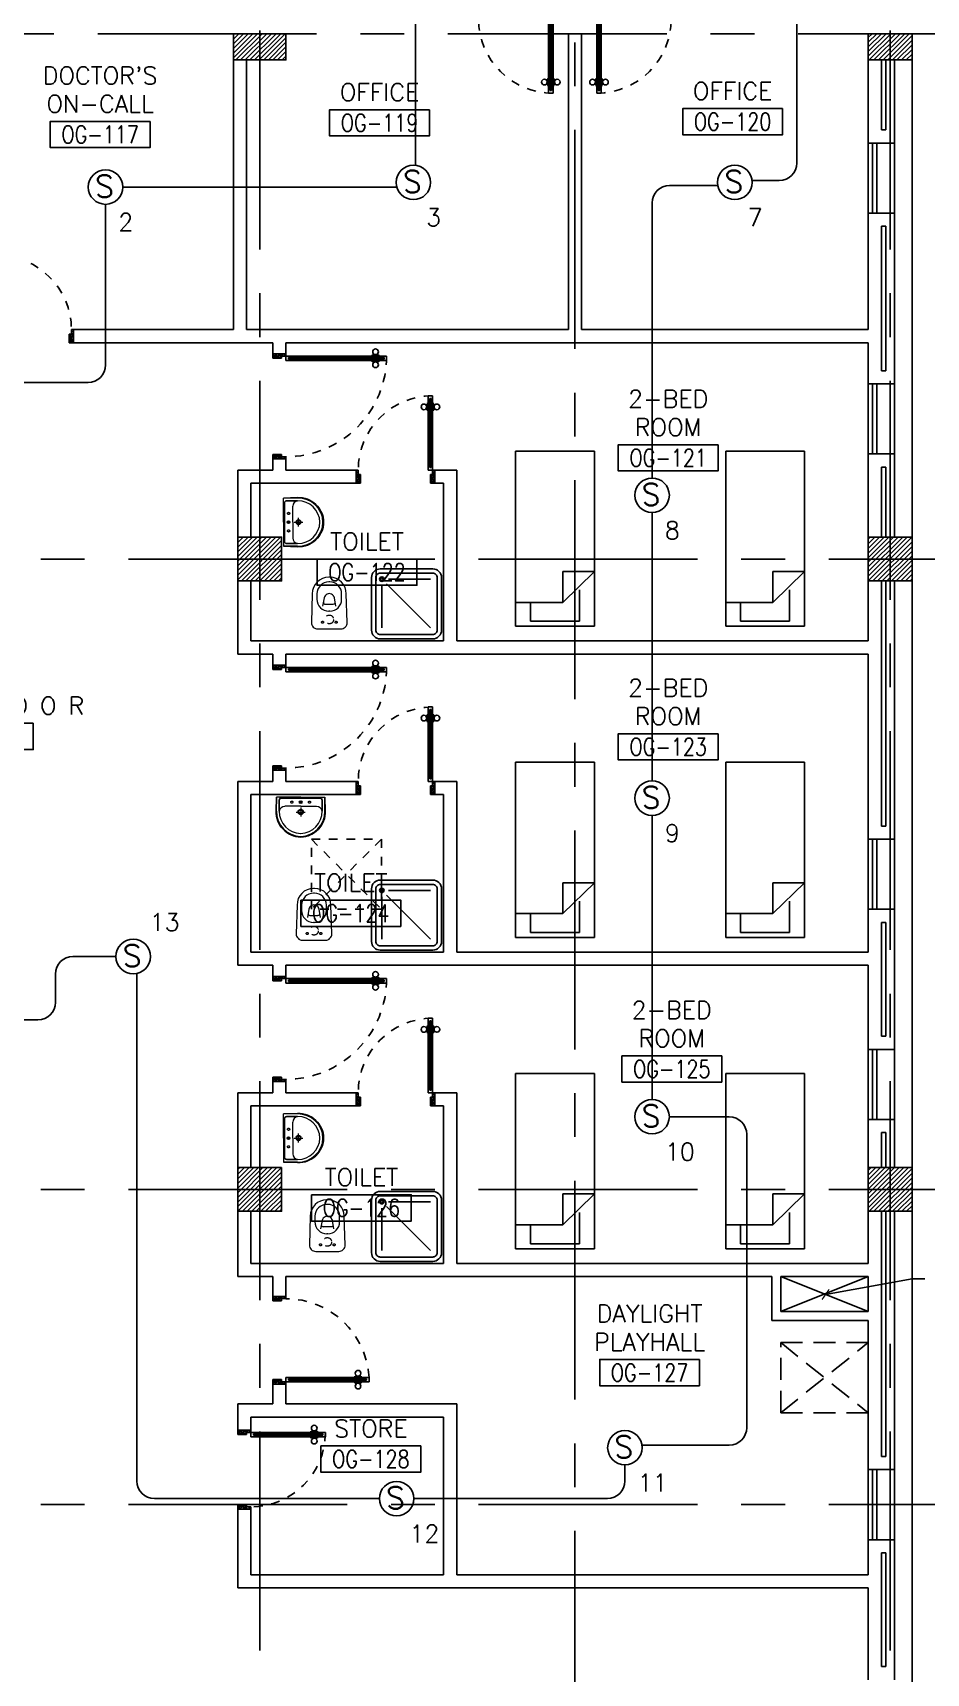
# Model space of a CAD drawing. Extents: x 0 to 93.9, y -1.5 to 78.
# Drawn here: x 73.59 to 83.79, y 14.28 to 33.01 of the extents above; entities that cross this region are included whole.
import ezdxf
from ezdxf.enums import TextEntityAlignment as Align

# ---------------------------------------------------------------- set-up
doc = ezdxf.new("R2010")
doc.units = 0
doc.header["$MEASUREMENT"] = 0
doc.header["$PDMODE"] = 34
for name, pattern in [('CENTERX2', [4, 2.5, -0.5, 0.5, -0.5]), ('DASHED', [0.75, 0.5, -0.25]), ('HIDDEN', [0.375, 0.25, -0.125]), ('HIDDEN2', [0.1875, 0.125, -0.0625])]:
    doc.linetypes.add(name, pattern=pattern)
doc.layers.get('0').update_dxf_attribs({"color": 11, "linetype": 'CONTINUOUS'})
doc.layers.get('DEFPOINTS').update_dxf_attribs({"color": 11, "linetype": 'CONTINUOUS'})
for name, color, linetype in [('AX-DIM', 11, 'CONTINUOUS'), ('AXES', 11, 'CENTERX2'), ('COL', 11, 'CONTINUOUS'), ('DOOR', 11, 'CONTINUOUS'), ('E-FIRE', 4, 'CONTINUOUS'), ('E-WIRE', 4, 'CONTINUOUS'), ('FIX', 11, 'CONTINUOUS'), ('FUR', 11, 'CONTINUOUS'), ('HAT', 11, 'CONTINUOUS'), ('INSUL', 11, 'CONTINUOUS'), ('PROJ-L', 11, 'CONTINUOUS'), ('RM-BOX', 11, 'CONTINUOUS'), ('RM-NAME', 11, 'CONTINUOUS'), ('RM-NO', 11, 'CONTINUOUS'), ('SHAFT', 11, 'CONTINUOUS'), ('TEXT', 11, 'CONTINUOUS'), ('WALL', 11, 'CONTINUOUS'), ('WIN', 11, 'CONTINUOUS')]:
    doc.layers.add(name, color=color, linetype=linetype)
doc.styles.add('ROMANS', font='ROMANS.shx', dxfattribs={"width": 0.6})
doc.dimstyles.new('STANDARD in', dxfattribs={"dimtxt": 0.24, "dimasz": 0.1, "dimexe": 0.07, "dimexo": 0.05, "dimgap": 0.05, "dimtad": 1, "dimdec": 0, "dimlfac": 1000, "dimzin": 0, "dimdsep": 46, "dimtxsty": 'ROMANS', "dimblk": 'ARCHTICK', "dimcen": 0.05, "dimdle": 0.05, "dimclrd": 7, "dimclre": 7, "dimclrt": 2, "dimadec": 0, "dimazin": 0, "dimtfac": 1, "dimtdec": 0, "dimtmove": 2, "dimatfit": 3, "dimldrblk": 'ARCHTICK', "dimfxl": 0, "dimtolj": 1, "dimtzin": 0, "dimarcsym": 0})

# ---------------------------------------------------------------- blocks, each defined once
blk = doc.blocks.new('RM1')
at = {"layer": 'RM-BOX'}
blk.add_lwpolyline([(570, -200), (-570, -200), (-570, -500), (570, -500)], close=True, dxfattribs=at)
at = {"layer": 'RM-NAME', "style": 'ROMANS'}
for tag, p in [('ROOMNAME1', (0, 324)), ('ROOMNAME2', (0, 0))]:
    blk.add_attdef(tag, text='', height=200, dxfattribs=at).set_placement(p, align=Align.MIDDLE)
at = {"layer": 'RM-NO', "style": 'ROMANS', "width": 0.8}
blk.add_attdef('ROOMNO', text='', height=200, dxfattribs=at).set_placement((0, -350), align=Align.MIDDLE)
blk = doc.blocks.new('_ARCHTICK')
at = {"color": 0, "linetype": 'ByBlock', "const_width": 0.15}
blk.add_lwpolyline([(-0.5, -0.5), (0.5, 0.5)], dxfattribs=at)
blk = doc.blocks.new('*D160')
at = {"layer": 'AX-DIM', "color": 7, "lineweight": -2, "ltscale": 0.3}
for p, q in [((83.682, 64.47), (92.552, 64.47)), ((92.482, 64.52), (92.482, 5.1)), ((83.682, 5.15), (92.552, 5.15))]:
    blk.add_line(p, q, dxfattribs=at)
at = {"layer": 'DEFPOINTS', "color": 0, "ltscale": 0.3}
for p in [(83.632, 64.47), (83.632, 5.15), (92.482, 5.15)]:
    blk.add_point(p, dxfattribs=at)
at = {"layer": 'AX-DIM', "color": 7, "lineweight": -2, "ltscale": 0.3, "xscale": 0.1, "yscale": 0.1, "zscale": 0.1}
for p, rotation in [((92.482, 64.47), 90), ((92.482, 5.15), 270)]:
    blk.add_blockref('_ARCHTICK', p, dxfattribs=dict(at, rotation=rotation))
at = {"layer": 'AX-DIM', "color": 2, "ltscale": 0.3, "insert": (92.312, 34.81), "char_height": 0.24, "attachment_point": 5, "rotation": 90, "style": 'ROMANS'}
blk.add_mtext('\\A1;59320', dxfattribs=at)
blk = doc.blocks.new('*X68')
at = {"color": 0}
for p, q in [((245928, 132650), (246428, 133150)), ((245929, 132703), (246375, 133150)), ((245929, 132756), (246322, 133150)), ((245929, 132809), (246269, 133150)), ((245929, 132862), (246216, 133150)), ((245929, 132915), (246163, 133150)), ((245929, 132968), (246110, 133150)), ((245929, 133021), (246057, 133150)), ((245929, 133074), (246004, 133150)), ((245929, 133127), (245951, 133150)), ((245981, 132650), (246429, 133097)), ((246034, 132650), (246429, 133044)), ((246087, 132650), (246429, 132991)), ((246140, 132650), (246429, 132938)), ((246193, 132650), (246429, 132885)), ((246246, 132650), (246429, 132832)), ((246299, 132650), (246429, 132779)), ((246353, 132650), (246429, 132726)), ((246406, 132650), (246429, 132673))]:
    blk.add_line(p, q, dxfattribs=at)
blk = doc.blocks.new('COL50')
at = {"layer": 'COL'}
blk.add_lwpolyline([(-250, 250), (-250, -250), (250, -250), (250, 250)], close=True, dxfattribs=at)
blk = doc.blocks.new('*X67')
at = {"color": 0}
for p, q in [((253129, 132691), (253588, 133150)), ((253129, 132744), (253535, 133150)), ((253129, 132797), (253482, 133150)), ((253129, 132850), (253429, 133150)), ((253129, 132903), (253376, 133150)), ((253129, 132956), (253323, 133150)), ((253129, 133009), (253269, 133150)), ((253129, 133062), (253216, 133150)), ((253129, 133115), (253163, 133150)), ((253141, 132650), (253629, 133138)), ((253194, 132650), (253629, 133085)), ((253247, 132650), (253629, 133031)), ((253300, 132650), (253629, 132978)), ((253353, 132650), (253629, 132925)), ((253406, 132650), (253629, 132872)), ((253459, 132650), (253629, 132819)), ((253512, 132650), (253629, 132766)), ((253565, 132650), (253629, 132713)), ((253618, 132650), (253629, 132660))]:
    blk.add_line(p, q, dxfattribs=at)
blk = doc.blocks.new('*X65')
at = {"color": 0}
for p, q in [((245929, 139863), (246416, 140350)), ((245929, 139916), (246363, 140350)), ((245929, 139969), (246310, 140350)), ((245929, 140022), (246257, 140350)), ((245929, 140075), (246204, 140350)), ((245929, 140128), (246151, 140350)), ((245929, 140181), (246098, 140350)), ((245929, 140234), (246045, 140350)), ((245929, 140287), (245991, 140350)), ((245929, 140340), (245938, 140350)), ((245969, 139850), (246429, 140310)), ((246022, 139850), (246429, 140256)), ((246075, 139850), (246429, 140203)), ((246128, 139850), (246429, 140150)), ((246181, 139850), (246429, 140097)), ((246234, 139850), (246429, 140044)), ((246287, 139850), (246429, 139991)), ((246340, 139850), (246429, 139938)), ((246393, 139850), (246429, 139885))]:
    blk.add_line(p, q, dxfattribs=at)
blk = doc.blocks.new('*X66')
at = {"color": 0}
for p, q in [((253128, 139850), (253628, 140350)), ((253129, 139903), (253575, 140350)), ((253129, 139956), (253522, 140350)), ((253129, 140009), (253469, 140350)), ((253129, 140062), (253416, 140350)), ((253129, 140115), (253363, 140350)), ((253129, 140168), (253310, 140350)), ((253129, 140221), (253257, 140350)), ((253129, 140274), (253204, 140350)), ((253129, 140327), (253151, 140350)), ((253181, 139850), (253629, 140297)), ((253234, 139850), (253629, 140244)), ((253287, 139850), (253629, 140191)), ((253340, 139850), (253629, 140138)), ((253393, 139850), (253629, 140085)), ((253446, 139850), (253629, 140032)), ((253499, 139850), (253629, 139979)), ((253553, 139850), (253629, 139926)), ((253606, 139850), (253629, 139873))]:
    blk.add_line(p, q, dxfattribs=at)
blk = doc.blocks.new('DOOR90')
at = {"layer": 'DOOR', "color": 0, "linetype": 'ByBlock'}
for p, q in [((-150, 0), (-150, -25)), ((-150, 0), (0, 0)), ((0, -50), (0, 0)), ((-1000, -25), (-1000, -75)), ((-1000, -75), (-1000, -25)), ((-950, -25), (-1000, -25)), ((-950, -75), (-1000, -75)), ((-970, -42), (-970, -58)), ((-950, -42), (-970, -42)), ((-950, -58), (-970, -58)), ((-950, -25), (-950, -42)), ((-950, -58), (-950, -75)), ((-918, -25), (-918, -18)), ((-828, -18), (-918, -18)), ((-918, -75), (-918, -82)), ((-828, -82), (-918, -82)), ((-905, -18), (-905, -9)), ((-905, -9), (-840, -9)), ((-905, -18), (-840, -18)), ((-905, -82), (-905, -91)), ((-905, -82), (-840, -82)), ((-905, -91), (-840, -91)), ((-840, -18), (-840, -9)), ((-840, -82), (-840, -91)), ((-828, -25), (-828, -18)), ((-828, -75), (-828, -82)), ((-200, -42), (-200, -25)), ((-200, -25), (-150, -25)), ((-180, -42), (-200, -42)), ((-200, -75), (-200, -58)), ((-200, -58), (-180, -58)), ((-150, -75), (-200, -75)), ((-180, -58), (-180, -42)), ((-150, -75), (-150, -25)), ((-150, -25), (-100, -25)), ((-100, -25), (-100, -50)), ((-100, -50), (0, -50)), ((-150, -900), (-150, -875)), ((-150, -875), (-100, -875)), ((0, -900), (-150, -900)), ((-150, -900), (0, -900)), ((-100, -850), (0, -850)), ((-100, -875), (-100, -850)), ((0, -850), (0, -900))]:
    blk.add_line(p, q, dxfattribs=at)
at = {"layer": 'DOOR', "color": 9, "linetype": 'ByBlock'}
for p, q in [((0, -50), (-114, 0)), ((0, -50), (-40, 0)), ((0, -50), (-100, -37)), ((0, -850), (-114, -900)), ((0, -850), (-100, -863)), ((0, -850), (-40, -900))]:
    blk.add_line(p, q, dxfattribs=at)
at = {"layer": 'DOOR', "linetype": 'ByBlock'}
for p, q in [((-200, -25), (-950, -25)), ((-200, -42), (-950, -42)), ((-200, -58), (-950, -58)), ((-950, -75), (-200, -75))]:
    blk.add_line(p, q, dxfattribs=at)
at = {"layer": 'DOOR', "color": 0, "linetype": 'ByBlock'}
for centre in [(-873, 24), (-873, -124)]:
    blk.add_circle(centre, 32.4, dxfattribs=at)
at = {"layer": 'DOOR', "color": 9, "linetype": 'ByBlock'}
for centre, radius, start, end in [((0, -50), 154, 161.1053, 166.2858), ((0, -50), 134, 158.1598, 169.28), ((0, -50), 94.4, 148.0182, 180), ((0, -50), 74.4, 137.7764, 180), ((0, -50), 114, 154.0838, 167.3774), ((0, -50), 54.4, 113.2074, 180), ((0, -50), 34.4, 90, 180), ((0, -50), 14.4, 90, 180), ((0, -850), 154, 193.7142, 198.8947), ((0, -850), 134, 190.72, 201.8402), ((0, -850), 94.4, 180, 211.9818), ((0, -850), 74.4, 180, 222.2236), ((0, -850), 54.4, 180, 246.7926), ((0, -850), 34.4, 180, 270), ((0, -850), 14.4, 180, 270)]:
    blk.add_arc(centre, radius, start, end, dxfattribs=at)
at = {"layer": 'DOOR', "linetype": 'HIDDEN', "ltscale": 0.5}
blk.add_arc((-150, -25), 850, 180, 270, dxfattribs=at)
blk = doc.blocks.new('DOOR100')
at = {"layer": 'DOOR', "color": 0, "linetype": 'ByBlock'}
for p, q in [((-82, 1205), (-91, 1205)), ((-91, 1205), (-91, 1140)), ((-82, 1140), (-91, 1140)), ((-75, 1218), (-82, 1218)), ((-82, 1128), (-82, 1218)), ((-82, 1205), (-82, 1140)), ((-75, 1128), (-82, 1128)), ((-25, 1300), (-75, 1300)), ((-75, 1300), (-25, 1300)), ((-75, 1250), (-75, 1300)), ((-58, 1250), (-75, 1250)), ((-42, 1270), (-58, 1270)), ((-58, 1250), (-58, 1270)), ((-42, 1250), (-42, 1270)), ((-25, 1250), (-42, 1250)), ((-25, 1250), (-25, 1300)), ((-25, 1218), (-18, 1218)), ((-25, 1128), (-18, 1128)), ((-18, 1128), (-18, 1218)), ((-18, 1205), (-9, 1205)), ((-18, 1205), (-18, 1140)), ((-18, 1140), (-9, 1140)), ((-9, 1205), (-9, 1140)), ((-75, 200), (-58, 200)), ((-75, 150), (-75, 200)), ((-58, 200), (-58, 180)), ((-42, 200), (-25, 200)), ((-42, 180), (-42, 200)), ((-25, 200), (-25, 150)), ((-1200, 0), (-1200, 150)), ((-1200, 150), (-1175, 150)), ((-1200, 150), (-1200, 0)), ((-1150, 0), (-1200, 0)), ((-1175, 150), (-1175, 100)), ((-1175, 100), (-1150, 100)), ((-1150, 100), (-1150, 0)), ((-75, 150), (-25, 150)), ((-58, 180), (-42, 180)), ((-50, 100), (-50, 0)), ((-25, 100), (-50, 100)), ((-50, 0), (0, 0)), ((0, 150), (-25, 150)), ((-25, 150), (-25, 100)), ((0, 150), (0, 0))]:
    blk.add_line(p, q, dxfattribs=at)
at = {"layer": 'DOOR', "linetype": 'ByBlock'}
for p, q in [((-75, 1250), (-75, 200)), ((-58, 200), (-58, 1250)), ((-42, 200), (-42, 1250)), ((-25, 200), (-25, 1250)), ((0, 0), (0, 150))]:
    blk.add_line(p, q, dxfattribs=at)
at = {"layer": 'DOOR', "color": 9, "linetype": 'ByBlock'}
for p, q in [((-1150, 0), (-1200, 114)), ((-1150, 0), (-1200, 40)), ((-1150, 0), (-1163, 100)), ((-50, 0), (0, 114)), ((-50, 0), (-37, 100)), ((-50, 0), (0, 40))]:
    blk.add_line(p, q, dxfattribs=at)
at = {"layer": 'DOOR', "color": 0, "linetype": 'ByBlock'}
for centre in [(-124, 1173), (24, 1173)]:
    blk.add_circle(centre, 32.4, dxfattribs=at)
at = {"layer": 'DOOR', "linetype": 'HIDDEN', "ltscale": 0.5}
blk.add_arc((-25, 150), 1150, 90, 180.0001, dxfattribs=at)
at = {"layer": 'DOOR', "color": 9, "linetype": 'ByBlock'}
for centre, radius, start, end in [((-1150, 0), 154, 103.7142, 108.8947), ((-1150, 0), 134, 100.72, 111.8402), ((-1150, 0), 94.4, 90, 121.9818), ((-1150, 0), 74.4, 90, 132.2236), ((-1150, 0), 54.4, 90, 156.7926), ((-1150, 0), 34.4, 90, 180), ((-1150, 0), 14.4, 90, 180), ((-50, 0), 94.4, 58.0182, 90), ((-50, 0), 74.4, 47.7764, 90), ((-50, 0), 54.4, 23.2074, 90), ((-50, 0), 34.4, 0, 90), ((-50, 0), 14.4, 0, 90), ((-50, 0), 134, 68.1598, 79.28), ((-50, 0), 114, 64.0838, 77.3774), ((-50, 0), 154, 71.1053, 76.2858)]:
    blk.add_arc(centre, radius, start, end, dxfattribs=at)
blk = doc.blocks.new('C5')
at = {"layer": 'HAT', "linetype": 'ByBlock'}
h = blk.add_hatch(dxfattribs=at)
h.set_pattern_fill('ANSI31', color=256, scale=300, style=0)
h.set_pattern_definition([(45, (-223356.182, -51411.005), (-26.516504, 26.516504), [])])
h.paths.add_polyline_path([(300, 300), (0, 300), (0, 0), (300, 0)])
h.paths.add_polyline_path([(600, 300), (300, 300), (300, 0), (600, 0)])
at = {"layer": 'COL'}
blk.add_lwpolyline([(600, 300), (0, 300), (0, 0), (600, 0)], close=True, dxfattribs=at)
blk = doc.blocks.new('EXH')
at = {"layer": 'SHAFT', "color": 211, "linetype": 'HIDDEN'}
for p, q in [((-400, 400), (400, -400)), ((400, 400), (-400, -400))]:
    blk.add_line(p, q, dxfattribs=at)
blk.add_lwpolyline([(-400, 400), (400, 400), (400, -400), (-400, -400)], close=True, dxfattribs=at)
blk = doc.blocks.new('DOOR-10')
at = {"layer": 'DOOR', "color": 0, "linetype": 'ByBlock'}
for p, q in [((-83, 1005), (-92, 1005)), ((-92, 1005), (-92, 940)), ((-83, 940), (-92, 940)), ((-76, 1018), (-83, 1018)), ((-83, 928), (-83, 1018)), ((-83, 1005), (-83, 940)), ((-26, 1100), (-76, 1100)), ((-76, 1100), (-26, 1100)), ((-76, 1050), (-76, 1100)), ((-59, 1050), (-76, 1050)), ((-43, 1070), (-59, 1070)), ((-59, 1050), (-59, 1070)), ((-43, 1050), (-43, 1070)), ((-26, 1050), (-43, 1050)), ((-26, 1050), (-26, 1100)), ((-26, 1018), (-18, 1018)), ((-18, 928), (-18, 1018)), ((-18, 1005), (-9, 1005)), ((-18, 1005), (-18, 940)), ((-18, 940), (-9, 940)), ((-9, 1005), (-9, 940)), ((-76, 928), (-83, 928)), ((-26, 928), (-18, 928)), ((-76, 200), (-59, 200)), ((-76, 150), (-76, 200)), ((-59, 200), (-59, 180)), ((-43, 200), (-26, 200)), ((-43, 180), (-43, 200)), ((-26, 200), (-26, 150)), ((-1001, 0), (-1001, 150)), ((-1001, 150), (-976, 150)), ((-1001, 150), (-1001, 0)), ((-951, 0), (-1001, 0)), ((-976, 150), (-976, 100)), ((-976, 100), (-951, 100)), ((-951, 100), (-951, 0)), ((-76, 150), (-26, 150)), ((-59, 180), (-43, 180)), ((-51, 100), (-51, 0)), ((-26, 100), (-51, 100)), ((-51, 0), (-1, 0)), ((-1, 150), (-26, 150)), ((-26, 150), (-26, 100))]:
    blk.add_line(p, q, dxfattribs=at)
at = {"layer": 'DOOR', "linetype": 'ByBlock'}
for p, q in [((-76, 1050), (-76, 200)), ((-59, 200), (-59, 1050)), ((-43, 200), (-43, 1050)), ((-26, 200), (-26, 1050))]:
    blk.add_line(p, q, dxfattribs=at)
at = {"layer": 'DOOR', "color": 9, "linetype": 'ByBlock'}
for p, q in [((-951, 0), (-1001, 114)), ((-951, 0), (-1001, 40)), ((-951, 0), (-964, 100)), ((-51, 0), (-1, 114)), ((-51, 0), (-37, 100)), ((-51, 0), (-1, 40)), ((-1, 0), (-1, 150))]:
    blk.add_line(p, q, dxfattribs=at)
at = {"layer": 'DOOR', "color": 0, "linetype": 'ByBlock'}
for centre in [(-124, 973), (23, 973)]:
    blk.add_circle(centre, 32.4, dxfattribs=at)
at = {"layer": 'DOOR', "linetype": 'HIDDEN', "ltscale": 0.5}
blk.add_arc((-23, 149), 952, 93.1482, 179.9482, dxfattribs=at)
at = {"layer": 'DOOR', "color": 9, "linetype": 'ByBlock'}
for centre, radius, start, end in [((-951, 0), 154, 103.7142, 108.8947), ((-951, 0), 134, 100.72, 111.8402), ((-951, 0), 94.4, 90, 121.9818), ((-951, 0), 74.4, 90, 132.2236), ((-951, 0), 54.4, 90, 156.7926), ((-951, 0), 34.4, 90, 180), ((-951, 0), 14.4, 90, 180), ((-51, 0), 94.4, 58.0182, 90), ((-51, 0), 74.4, 47.7764, 90), ((-51, 0), 54.4, 23.2074, 90), ((-51, 0), 34.4, 0, 90), ((-51, 0), 14.4, 0, 90), ((-51, 0), 134, 68.1598, 79.28), ((-51, 0), 114, 64.0838, 77.3774), ((-51, 0), 154, 71.1053, 76.2858)]:
    blk.add_arc(centre, radius, start, end, dxfattribs=at)
blk = doc.blocks.new('LAV1')
at = {"layer": 'FIX', "linetype": 'ByBlock', "ltscale": 0.3}
for p, q in [((-280, 210), (-275, 50)), ((-245, 210), (-245, 85)), ((245, 210), (245, 85)), ((280, 210), (275, 50)), ((0, 60), (-220, 60)), ((0, 60), (220, 60))]:
    blk.add_line(p, q, dxfattribs=at)
at = {"layer": 'FIX', "linetype": 'Continuous', "lineweight": 20}
for p, q in [((-275, 210), (-275, 50)), ((275, 210), (275, 50)), ((0, 50), (-275, 50)), ((0, 50), (-252, 50)), ((0, 155), (-181, 155)), ((0, 155), (181, 155)), ((0, 50), (252, 50)), ((0, 50), (275, 50))]:
    blk.add_line(p, q, dxfattribs=at)
at = {"layer": 'FIX', "linetype": 'DASHED', "lineweight": 20, "ltscale": 0.05}
for p, q in [((50, 220), (-50, 220)), ((0, 170), (0, 270)), ((0, 170), (0, 270))]:
    blk.add_line(p, q, dxfattribs=at)
at = {"layer": 'FIX', "lineweight": 20}
for p, q in [((16, 107), (-15, 107)), ((0, 92), (0, 123))]:
    blk.add_line(p, q, dxfattribs=at)
for centre, radius in [((0, 220), 29.5), ((0, 220), 22.5), ((0, 107), 15.5)]:
    blk.add_circle(centre, radius, dxfattribs=at)
at = {"layer": 'FIX', "linetype": 'HIDDEN', "lineweight": 20, "ltscale": 0.05}
for centre in [(-100, 107), (100, 107)]:
    blk.add_circle(centre, 12.4, dxfattribs=at)
at = {"layer": 'FIX', "linetype": 'ByBlock', "ltscale": 0.3}
for centre, radius, start, end in [((7, 220), 287, 91.3776, 182.0064), ((-7, 220), 287, 357.9936, 88.6224), ((-220, 85), 24.9, 179.7021, 269.9486), ((220, 85), 24.9, 270.0514, 0.2979)]:
    blk.add_arc(centre, radius, start, end, dxfattribs=at)
at = {"layer": 'FIX', "linetype": 'Continuous', "lineweight": 20}
for centre, radius, start, end in [((8, 217), 283, 91.6988, 181.351), ((8, 212), 253, 91.7328, 180.4884), ((-8, 217), 283, 358.649, 88.3012), ((-8, 212), 253, 359.5116, 88.2672), ((-179, 222), 66.9, 190.2006, 268.0786), ((179, 222), 66.9, 271.9214, 349.7994)]:
    blk.add_arc(centre, radius, start, end, dxfattribs=at)
blk = doc.blocks.new('WC1')
at = {"layer": 'FIX', "lineweight": 20}
for p, q in [((-210, 204), (-538, 194)), ((-727, 5), (-727, -5)), ((-674, 5), (-674, -5)), ((-534, 24), (-540, 0)), ((-540, 0), (-534, -24)), ((-475, 141), (-538, 141)), ((-395, 76), (-490, 60)), ((-339, 5), (-339, -5)), ((-538, -141), (-475, -141)), ((-490, -60), (-395, -76)), ((-538, -194), (-210, -204))]:
    blk.add_line(p, q, dxfattribs=at)
at = {"layer": 'FIX', "linetype": 'Continuous', "lineweight": 20}
blk.add_line((-420, -47), (-420, 45), dxfattribs=at)
at = {"layer": 'FIX', "lineweight": 20}
blk.add_lwpolyline([(-213, -204), (-210, -204, 0.414214), (-137, -131), (-137, 0), (-137, 131, 0.414214), (-210, 204)], format="xyb", dxfattribs=at)
at = {"layer": 'FIX', "linetype": 'HIDDEN2', "lineweight": 20, "ltscale": 0.3}
blk.add_circle((-245, 0), 49.8, dxfattribs=at)
at = {"layer": 'FIX', "linetype": 'HIDDEN', "lineweight": 20, "ltscale": 0.05}
for centre in [(-213, 78), (-213, -77)]:
    blk.add_circle(centre, 11.6, dxfattribs=at)
at = {"layer": 'FIX', "lineweight": 20}
for centre, radius, start, end in [((-538, 5), 189, 90, 180), ((-538, 5), 136, 90, 180), ((-473, -7), 68.2, 128.9242, 152.8468), ((-464, -18), 82, 108.496, 128.9242), ((-475, 5), 136, 360, 90), ((-538, -5), 189, 180, 270), ((-538, -5), 136, 180, 270), ((-473, 7), 68.2, 207.1532, 231.0758), ((-464, 18), 82, 231.0758, 251.504), ((-475, -5), 136, 270, 0)]:
    blk.add_arc(centre, radius, start, end, dxfattribs=at)
at = {"layer": 'FIX', "linetype": 'Continuous', "lineweight": 20}
for centre, start, end in [((-443, 46), 357.6662, 91.6121), ((-442, -46), 268.3879, 2.3338)]:
    blk.add_arc(centre, 22.3, start, end, dxfattribs=at)
blk = doc.blocks.new('SHR1')
at = {"layer": 'FIX'}
for p, q in [((-196, 196), (-700, 700)), ((-143, 218), (-143, 700)), ((-218, 143), (-700, 143))]:
    blk.add_line(p, q, dxfattribs=at)
for points in [[(-825, 125), (-825, 725, -0.414214), (-725, 825), (-125, 825, -0.414214), (-25, 725), (-25, 125, -0.414214), (-125, 25), (-725, 25, -0.414214)], [(-775, 125), (-775, 725, -0.414214), (-725, 775), (-125, 775, -0.414214), (-75, 725), (-75, 125, -0.414214), (-125, 75), (-725, 75, -0.414214)]]:
    blk.add_lwpolyline(points, format="xyb", close=True, dxfattribs=at)
for radius in [25, 15]:
    blk.add_circle((-143, 143), radius, dxfattribs=at)
blk = doc.blocks.new('S')
at = {"layer": 'E-FIRE'}
blk.add_circle((0, 0), 197, dxfattribs=at)
at = {"layer": 'E-FIRE', "color": 3, "style": 'ROMANS'}
blk.add_text('S', height=250, dxfattribs=at).set_placement((-119, -115))

msp = doc.modelspace()

# ---------------------------------------------------------------- hatches: boundary and pattern name
at = {"layer": 'HAT'}
h = msp.add_hatch(dxfattribs=at)
h.set_pattern_fill('ANSI31', color=256, scale=0.3, style=0)
h.set_pattern_definition([(45, (-249.55383, -18.391005), (-0.0265165043, 0.0265165043), [])])
h.paths.add_polyline_path([(83.3824, 33), (83.1324, 33), (83.1324, 32.7), (83.3824, 32.7)])
h.paths.add_polyline_path([(83.6324, 33), (83.3824, 33), (83.3824, 32.7), (83.6324, 32.7)])

# ---------------------------------------------------------------- linework, layer by layer
at = {"layer": 'AXES'}
for p, q in [((76.1824, -1.4643), (76.1824, 77.3484)), ((83.3824, -1.4643), (83.3824, 77.3484)), ((79.7824, 5.4), (79.7824, 64.17)), ((92.8324, 33), (30.5424, 33)), ((93.1824, 27), (41.0924, 27)), ((93.1824, 19.8), (41.0924, 19.8)), ((93.1824, 16.2), (41.0924, 16.2))]:
    msp.add_line(p, q, dxfattribs=at)
at = {"layer": 'COL'}
msp.add_lwpolyline([(83.1324, 33), (83.6324, 33), (83.6324, 32.7), (83.1324, 32.7)], close=True, dxfattribs=at)
at = {"layer": 'E-WIRE', "color": 4}
for p, q in [((77.9635, 31.4969), (77.9635, 33.6829)), ((82.316, 33.22), (82.316, 31.5222)), ((81.8049, 31.3222), (82.116, 31.3222)), ((77.7482, 31.2479), (74.6187, 31.2479)), ((81.415, 31.2664), (80.8638, 31.2664)), ((80.6638, 31.0664), (80.6638, 27.9252)), ((70.9306, 29.0165), (74.2216, 29.0165)), ((74.7797, 22.2676), (74.7797, 16.4686)), ((81.7443, 20.4302), (81.7443, 17.078)), ((80.5485, 16.878), (81.5443, 16.878))]:
    msp.add_line(p, q, dxfattribs=at)
at = {"layer": 'E-WIRE', "color": 4, "linetype": 'ByBlock'}
for p, q in [((74.4216, 31.0509), (74.4216, 29.2165)), ((80.6638, 27.5311), (80.6638, 24.4659)), ((80.6638, 24.0718), (80.6638, 20.8273)), ((71.3008, 21.7355), (73.6497, 21.7355)), ((80.8609, 20.6302), (81.5443, 20.6302)), ((80.3533, 16.6536), (80.3533, 16.4686)), ((77.5488, 16.2686), (74.9797, 16.2686)), ((77.943, 16.2686), (80.1533, 16.2686))]:
    msp.add_line(p, q, dxfattribs=at)
at = {"layer": 'E-WIRE', "linetype": 'ByBlock', "ltscale": 0.3}
for p, q in [((74.5407, 22.4601), (74.0497, 22.4601)), ((73.8497, 22.2601), (73.8497, 21.9355))]:
    msp.add_line(p, q, dxfattribs=at)
at = {"layer": 'E-WIRE', "color": 4}
for centre, start, end in [((82.116, 31.5222), 270, 0), ((80.8638, 31.0664), 90, 180), ((81.5443, 17.078), 270, 0)]:
    msp.add_arc(centre, 0.2, start, end, dxfattribs=at)
at = {"layer": 'E-WIRE', "color": 4, "linetype": 'ByBlock'}
for centre, start, end in [((74.2216, 29.2165), 270, 0), ((81.5443, 20.4302), 0, 90), ((74.9797, 16.4686), 180, 270), ((80.1533, 16.4686), 270, 0)]:
    msp.add_arc(centre, 0.2, start, end, dxfattribs=at)
at = {"layer": 'E-WIRE', "linetype": 'ByBlock', "ltscale": 0.3}
msp.add_arc((74.0497, 22.2601), 0.2, 90, 180, dxfattribs=at)
at = {"layer": 'E-WIRE', "linetype": 'ByBlock'}
msp.add_arc((73.6497, 21.9355), 0.2, 270, 0, dxfattribs=at)
at = {"layer": 'FUR'}
for p, q in [((80.0055, 28.2332), (79.1055, 28.2332)), ((79.1055, 28.2332), (79.1055, 26.2332)), ((80.0055, 26.2332), (80.0055, 28.2332)), ((82.4055, 28.2332), (81.5055, 28.2332)), ((81.5055, 28.2332), (81.5055, 26.2332)), ((82.4055, 26.2332), (82.4055, 28.2332)), ((79.6444, 26.5048), (79.6444, 26.8583)), ((80.0055, 26.8583), (79.6444, 26.8583)), ((79.6444, 26.5048), (80.0055, 26.8583)), ((82.0444, 26.5048), (82.0444, 26.8583)), ((82.4055, 26.8583), (82.0444, 26.8583)), ((82.0444, 26.5048), (82.4055, 26.8583)), ((79.8333, 26.2887), (79.8333, 26.6484)), ((82.2333, 26.2887), (82.2333, 26.6484)), ((79.1055, 26.5048), (79.6444, 26.5048)), ((79.2754, 26.5048), (79.2754, 26.2887)), ((81.5055, 26.5048), (82.0444, 26.5048)), ((81.6754, 26.5048), (81.6754, 26.2887)), ((79.1055, 26.2332), (80.0055, 26.2332)), ((79.2754, 26.2887), (79.8333, 26.2887)), ((81.5055, 26.2332), (82.4055, 26.2332)), ((81.6754, 26.2887), (82.2333, 26.2887)), ((80.0055, 24.6782), (79.1055, 24.6782)), ((79.1055, 24.6782), (79.1055, 22.6782)), ((80.0055, 22.6782), (80.0055, 24.6782)), ((82.4055, 24.6782), (81.5055, 24.6782)), ((81.5055, 24.6782), (81.5055, 22.6782)), ((82.4055, 22.6782), (82.4055, 24.6782)), ((79.6444, 22.9498), (79.6444, 23.3033)), ((80.0055, 23.3033), (79.6444, 23.3033)), ((79.6444, 22.9498), (80.0055, 23.3033)), ((82.0444, 22.9498), (82.0444, 23.3033)), ((82.4055, 23.3033), (82.0444, 23.3033)), ((82.0444, 22.9498), (82.4055, 23.3033)), ((79.8333, 22.7337), (79.8333, 23.0934)), ((82.2333, 22.7337), (82.2333, 23.0934)), ((79.1055, 22.9498), (79.6444, 22.9498)), ((79.2754, 22.9498), (79.2754, 22.7337)), ((81.5055, 22.9498), (82.0444, 22.9498)), ((81.6754, 22.9498), (81.6754, 22.7337)), ((79.1055, 22.6782), (80.0055, 22.6782)), ((79.2754, 22.7337), (79.8333, 22.7337)), ((81.5055, 22.6782), (82.4055, 22.6782)), ((81.6754, 22.7337), (82.2333, 22.7337)), ((80.0055, 21.1232), (79.1055, 21.1232)), ((79.1055, 21.1232), (79.1055, 19.1232)), ((80.0055, 19.1232), (80.0055, 21.1232)), ((82.4055, 21.1232), (81.5055, 21.1232)), ((81.5055, 21.1232), (81.5055, 19.1232)), ((82.4055, 19.1232), (82.4055, 21.1232)), ((79.6444, 19.3948), (79.6444, 19.7483)), ((80.0055, 19.7483), (79.6444, 19.7483)), ((79.6444, 19.3948), (80.0055, 19.7483)), ((82.0444, 19.3948), (82.0444, 19.7483)), ((82.4055, 19.7483), (82.0444, 19.7483)), ((82.0444, 19.3948), (82.4055, 19.7483)), ((79.8333, 19.1787), (79.8333, 19.5384)), ((82.2333, 19.1787), (82.2333, 19.5384)), ((79.1055, 19.3948), (79.6444, 19.3948)), ((79.2754, 19.3948), (79.2754, 19.1787)), ((81.5055, 19.3948), (82.0444, 19.3948)), ((81.6754, 19.3948), (81.6754, 19.1787)), ((79.1055, 19.1232), (80.0055, 19.1232)), ((79.2754, 19.1787), (79.8333, 19.1787)), ((81.5055, 19.1232), (82.4055, 19.1232)), ((81.6754, 19.1787), (82.2333, 19.1787))]:
    msp.add_line(p, q, dxfattribs=at)
at = {"layer": 'INSUL'}
for p, q in [((83.2824, 32.7), (83.2824, 31.9)), ((83.3324, 32.7), (83.3324, 31.9)), ((83.3324, 31.9), (83.2824, 31.9)), ((83.3324, 30.8), (83.2824, 30.8)), ((83.2824, 30.8), (83.2824, 29.15)), ((83.3324, 30.8), (83.3324, 29.15)), ((83.3324, 29.15), (83.2824, 29.15)), ((83.3324, 28.05), (83.2824, 28.05)), ((83.2824, 27.25), (83.2824, 28.05)), ((83.3324, 27.25), (83.3324, 28.05)), ((83.2824, 26.75), (83.2824, 23.95)), ((83.3324, 26.75), (83.3324, 23.95)), ((83.3324, 23.95), (83.2824, 23.95)), ((83.2824, 21.55), (83.2824, 22.85)), ((83.3324, 22.85), (83.2824, 22.85)), ((83.3324, 21.55), (83.3324, 22.85)), ((83.3324, 21.55), (83.2824, 21.55)), ((83.2824, 20.45), (83.2824, 20.05)), ((83.3324, 20.45), (83.2824, 20.45)), ((83.3324, 20.45), (83.3324, 20.05)), ((83.2824, 19.55), (83.2824, 16.75)), ((83.3324, 19.55), (83.3324, 16.75)), ((83.3324, 16.75), (83.2824, 16.75)), ((83.2824, 14.35), (83.2824, 15.65)), ((83.3324, 15.65), (83.2824, 15.65)), ((83.3324, 14.35), (83.3324, 15.65)), ((83.3324, 14.35), (83.2824, 14.35))]:
    msp.add_line(p, q, dxfattribs=at)
at = {"layer": 'PROJ-L'}
for p, q in [((83.6324, 32.8), (83.6324, 27.25)), ((83.6324, 26.75), (83.6324, 20.05)), ((83.6324, 19.55), (83.6324, 12.85))]:
    msp.add_line(p, q, dxfattribs=at)
at = {"layer": 'SHAFT', "color": 251, "linetype": 'HIDDEN'}
for p, q in [((82.1324, 18.05), (83.1324, 17.25)), ((82.1324, 17.25), (83.1324, 18.05))]:
    msp.add_line(p, q, dxfattribs=at)
msp.add_lwpolyline([(82.1324, 18.05), (83.1324, 18.05), (83.1324, 17.25), (82.1324, 17.25)], close=True, dxfattribs=at)
at = {"layer": 'TEXT', "color": 251, "linetype": 'ByBlock'}
for p, q in [((82.1324, 18.805), (83.1324, 18.405)), ((82.1324, 18.405), (83.1324, 18.805))]:
    msp.add_line(p, q, dxfattribs=at)
at = {"layer": 'WALL'}
for p, q in [((79.7074, 33), (79.8574, 33)), ((79.7074, 29.62), (79.7074, 33)), ((79.8574, 29.62), (79.8574, 33)), ((83.1324, 32.8), (83.1324, 31.75)), ((75.8824, 32.7), (75.8824, 29.62)), ((76.0324, 32.7), (76.0324, 29.62)), ((83.4324, 32.7), (83.4324, 31.75)), ((83.4324, 31.75), (83.1324, 31.75)), ((83.4324, 30.95), (83.1324, 30.95)), ((83.1324, 30.95), (83.1324, 29.62)), ((83.4324, 30.95), (83.4324, 29)), ((74.0574, 29.62), (74.0574, 29.47)), ((74.0574, 29.62), (75.8824, 29.62)), ((76.0324, 29.62), (79.7074, 29.62)), ((79.8574, 29.62), (83.1324, 29.62)), ((74.0574, 29.47), (76.3324, 29.47)), ((76.4824, 29.47), (83.1324, 29.47)), ((83.1324, 29.47), (83.1324, 29)), ((83.4324, 29), (83.1324, 29)), ((83.4324, 28.2), (83.1324, 28.2)), ((83.1324, 27.25), (83.1324, 28.2)), ((83.4324, 27.25), (83.4324, 28.2)), ((75.9324, 28.015), (75.9324, 27.25)), ((76.3324, 28.015), (75.9324, 28.015)), ((77.2824, 28.015), (76.4824, 28.015)), ((78.4324, 28.015), (78.1824, 28.015)), ((76.0824, 27.865), (76.0824, 27.25)), ((77.2824, 27.865), (76.0824, 27.865)), ((78.2824, 27.865), (78.1824, 27.865)), ((75.9324, 26.75), (75.9324, 25.915)), ((76.0824, 26.75), (76.0824, 26.065)), ((83.1324, 26.75), (83.1324, 26.065)), ((83.4324, 26.75), (83.4324, 23.8)), ((78.2824, 26.065), (76.0824, 26.065)), ((83.1324, 26.065), (78.4324, 26.065)), ((76.3324, 25.915), (75.9324, 25.915)), ((83.1324, 25.915), (76.4824, 25.915)), ((83.1324, 25.915), (83.1324, 23.8)), ((76.3324, 24.46), (75.9324, 24.46)), ((75.9324, 24.46), (75.9324, 22.36)), ((77.2824, 24.46), (76.4824, 24.46)), ((78.4324, 24.46), (78.1824, 24.46)), ((76.0824, 24.31), (76.0824, 22.51)), ((77.2824, 24.31), (76.0824, 24.31)), ((78.2824, 24.31), (78.1824, 24.31)), ((83.4324, 23.8), (83.1324, 23.8)), ((83.4324, 23), (83.1324, 23)), ((83.1324, 22.51), (83.1324, 23)), ((83.4324, 21.4), (83.4324, 23)), ((78.2824, 22.51), (76.0824, 22.51)), ((83.1324, 22.51), (78.4324, 22.51)), ((76.3324, 22.36), (75.9324, 22.36)), ((83.1324, 22.36), (76.4824, 22.36)), ((83.1324, 21.4), (83.1324, 22.36)), ((83.4324, 21.4), (83.1324, 21.4)), ((76.3324, 20.905), (75.9324, 20.905)), ((75.9324, 20.905), (75.9324, 18.805)), ((77.2824, 20.905), (76.4824, 20.905)), ((78.4324, 20.905), (78.1824, 20.905)), ((76.0824, 20.755), (76.0824, 20.05)), ((77.2824, 20.755), (76.0824, 20.755)), ((78.2824, 20.755), (78.1824, 20.755)), ((83.4324, 20.6), (83.1324, 20.6)), ((83.1324, 20.05), (83.1324, 20.6)), ((83.4324, 20.05), (83.4324, 20.6)), ((76.0824, 19.55), (76.0824, 18.955)), ((83.1324, 19.55), (83.1324, 18.955)), ((83.4324, 19.55), (83.4324, 16.6)), ((78.2824, 18.955), (76.0824, 18.955)), ((83.1324, 18.955), (78.4324, 18.955)), ((76.3324, 18.805), (75.9324, 18.805)), ((82.0324, 18.805), (76.4824, 18.805)), ((82.0324, 18.805), (82.0324, 18.305)), ((83.1324, 18.805), (82.1324, 18.805)), ((82.1324, 18.805), (82.1324, 18.405)), ((83.1324, 18.805), (82.1324, 18.805)), ((83.1324, 18.805), (83.1324, 18.405)), ((83.1324, 18.405), (82.1324, 18.405)), ((83.1324, 18.305), (82.0324, 18.305)), ((83.1324, 18.305), (83.1324, 16.6)), ((75.9324, 17.35), (75.9324, 17.05)), ((76.3324, 17.35), (75.9324, 17.35)), ((78.4324, 17.35), (76.4824, 17.35)), ((76.0824, 17.05), (75.9324, 17.05)), ((78.2824, 17.2), (76.0824, 17.2)), ((76.0824, 17.2), (76.0824, 17.05)), ((83.4324, 16.6), (83.1324, 16.6)), ((76.0824, 16.15), (75.9324, 16.15)), ((75.9324, 16.15), (75.9324, 15.25)), ((76.0824, 16.15), (76.0824, 15.4)), ((83.4324, 15.8), (83.1324, 15.8)), ((83.1324, 15.4), (83.1324, 15.8)), ((83.4324, 14.2), (83.4324, 15.8)), ((78.2824, 15.4), (76.0824, 15.4)), ((83.1324, 15.4), (78.4324, 15.4)), ((83.1324, 15.25), (75.9324, 15.25)), ((83.1324, 14.2), (83.1324, 15.25))]:
    msp.add_line(p, q, dxfattribs=at)
at = {"layer": 'WALL', "linetype": 'ByBlock'}
for p, q in [((76.3324, 29.3425), (76.3324, 29.47)), ((76.4824, 29.3425), (76.4824, 29.47)), ((76.4824, 29.3425), (76.3324, 29.3425)), ((76.3324, 28.015), (76.3324, 28.1425)), ((76.4824, 28.1425), (76.3324, 28.1425)), ((76.4824, 28.015), (76.4824, 28.1425)), ((77.2824, 27.865), (77.2824, 28.015)), ((78.1824, 27.865), (78.1824, 28.015)), ((78.4324, 26.065), (78.4324, 28.015)), ((78.2824, 26.065), (78.2824, 27.865)), ((76.3324, 25.7875), (76.3324, 25.915)), ((76.4824, 25.7875), (76.4824, 25.915)), ((76.4824, 25.7875), (76.3324, 25.7875)), ((76.3324, 24.46), (76.3324, 24.5875)), ((76.4824, 24.5875), (76.3324, 24.5875)), ((76.4824, 24.46), (76.4824, 24.5875)), ((77.2824, 24.31), (77.2824, 24.46)), ((78.1824, 24.31), (78.1824, 24.46)), ((78.4324, 22.51), (78.4324, 24.46)), ((78.2824, 22.51), (78.2824, 24.31)), ((76.3324, 22.2325), (76.3324, 22.36)), ((76.4824, 22.2325), (76.4824, 22.36)), ((76.4824, 22.2325), (76.3324, 22.2325)), ((76.3324, 20.905), (76.3324, 21.0325)), ((76.4824, 21.0325), (76.3324, 21.0325)), ((76.4824, 20.905), (76.4824, 21.0325)), ((77.2824, 20.755), (77.2824, 20.905)), ((78.1824, 20.755), (78.1824, 20.905)), ((78.4324, 18.955), (78.4324, 20.905)), ((78.2824, 18.955), (78.2824, 20.755)), ((76.3324, 18.5775), (76.3324, 18.805)), ((76.4824, 18.5775), (76.4824, 18.805)), ((76.4824, 18.5775), (76.3324, 18.5775)), ((76.3324, 17.35), (76.3324, 17.5775)), ((76.4824, 17.5775), (76.3324, 17.5775)), ((76.4824, 17.35), (76.4824, 17.5775)), ((78.4324, 15.4), (78.4324, 17.35)), ((78.2824, 15.4), (78.2824, 17.2))]:
    msp.add_line(p, q, dxfattribs=at)
at = {"layer": 'WALL', "linetype": 'ByBlock', "ltscale": 0.3}
for points in [[(75.9324, 27.25), (76.4324, 27.25), (76.4324, 26.75), (75.9324, 26.75)], [(83.1324, 27.25), (83.6324, 27.25), (83.6324, 26.75), (83.1324, 26.75)], [(76.4324, 20.05), (75.9324, 20.05), (75.9324, 19.55), (76.4324, 19.55)], [(83.1324, 20.05), (83.6324, 20.05), (83.6324, 19.55), (83.1324, 19.55)]]:
    msp.add_lwpolyline(points, close=True, dxfattribs=at)
at = {"layer": 'WIN'}
for p, q in [((83.1324, 31.75), (83.1324, 30.95)), ((83.1824, 31.75), (83.1824, 30.95)), ((83.2324, 31.75), (83.2324, 30.95)), ((83.4324, 31.75), (83.4324, 30.95)), ((83.1324, 29), (83.1324, 28.2)), ((83.1824, 29), (83.1824, 28.2)), ((83.2324, 29), (83.2324, 28.2)), ((83.4324, 29), (83.4324, 28.2)), ((83.1324, 23.8), (83.1324, 23)), ((83.1824, 23.8), (83.1824, 23)), ((83.2324, 23.8), (83.2324, 23)), ((83.4324, 23.8), (83.4324, 23)), ((83.1324, 21.4), (83.1324, 20.6)), ((83.1824, 21.4), (83.1824, 20.6)), ((83.2324, 21.4), (83.2324, 20.6)), ((83.4324, 21.4), (83.4324, 20.6)), ((83.1324, 16.6), (83.1324, 15.8)), ((83.1824, 16.6), (83.1824, 15.8)), ((83.2324, 16.6), (83.2324, 15.8)), ((83.4324, 16.6), (83.4324, 15.8))]:
    msp.add_line(p, q, dxfattribs=at)

# ---------------------------------------------------------------- block references
at = {"layer": 'COL', "linetype": 'ByBlock', "xscale": 0.001, "yscale": 0.001, "zscale": 0.001}
msp.add_blockref('C5', (75.8824, 32.7), dxfattribs=at)
at = {"layer": 'COL', "xscale": -0.001, "yscale": 0.001, "zscale": 0.001}
for p in [(76.1824, 27), (83.3824, 27), (76.1824, 19.8), (83.3824, 19.8)]:
    msp.add_blockref('COL50', p, dxfattribs=at)
at = {"layer": 'DOOR', "color": 0, "linetype": 'ByBlock', "yscale": 0.001, "zscale": 0.001}
for name, p, xscale, rotation in [('DOOR90', (79.5574, 33.32), -0.001, 270), ('DOOR90', (80.0074, 33.32), 0.001, 90), ('DOOR90', (73.1574, 29.47), -0.001, 90), ('DOOR100', (76.3324, 29.3425), -0.001, 270), ('DOOR90', (78.1824, 27.865), 0.001, 270), ('DOOR100', (76.3324, 25.7875), -0.001, 270), ('DOOR90', (78.1824, 24.31), 0.001, 270), ('DOOR100', (76.3324, 22.2325), -0.001, 270), ('DOOR90', (78.1824, 20.755), 0.001, 270.012627119592)]:
    msp.add_blockref(name, p, dxfattribs=dict(at, xscale=xscale, rotation=rotation))
at = {"layer": 'DOOR', "color": 0, "linetype": 'ByBlock', "ltscale": 0.3, "xscale": 0.001, "yscale": 0.001, "zscale": 0.001, "rotation": 270}
msp.add_blockref('DOOR-10', (76.3324, 17.5768), dxfattribs=at)
at = {"layer": 'DOOR', "color": 0, "linetype": 'ByBlock', "xscale": -0.001, "yscale": 0.001, "zscale": 0.001}
msp.add_blockref('DOOR90', (75.9324, 17.05), dxfattribs=at)
at = {"layer": 'E-FIRE', "color": 4, "xscale": 0.0009999999892897904, "yscale": 0.0009999999892897904, "zscale": 0.001}
for p in [(77.9378, 31.3015), (81.6089, 31.3015), (74.4216, 31.2479), (80.6638, 27.7281), (80.6638, 24.2689), (74.7377, 22.4601), (80.6638, 20.6302), (80.3533, 16.8507), (77.7459, 16.2686)]:
    msp.add_blockref('S', p, dxfattribs=at)
at = {"layer": 'FIX', "linetype": 'ByBlock', "ltscale": 0.3, "xscale": 0.001, "yscale": 0.001, "zscale": 0.001}
for p, rotation in [((76.4054, 27.421), 270), ((76.6504, 24.3306), 180), ((76.4054, 20.387), 270)]:
    msp.add_blockref('LAV1', p, dxfattribs=dict(at, rotation=rotation))
at = {"layer": 'FIX', "yscale": 0.001, "zscale": 0.001, "rotation": 270}
for name, p, xscale in [('WC1', (76.9774, 26.065), 0.001), ('SHR1', (77.4344, 26.913), -0.001), ('WC1', (76.8024, 22.51), 0.001), ('SHR1', (77.4344, 23.358), -0.001), ('WC1', (76.9544, 18.955), 0.001), ('SHR1', (77.4344, 19.803), -0.001)]:
    msp.add_blockref(name, p, dxfattribs=dict(at, xscale=xscale))
at = {"layer": 'HAT', "xscale": 0.001, "yscale": 0.001, "zscale": 0.001}
for name in ['*X65', '*X66', '*X68', '*X67']:
    msp.add_blockref(name, (-169.9962, -113.0997), dxfattribs=at)
at = {"layer": 'RM-NAME', "xscale": 0.001, "yscale": 0.001, "zscale": 0.001}
for p, values in [((74.3598, 32.1989), {'ROOMNO': 'OG-117', 'ROOMNAME2': 'ON-CALL', 'ROOMNAME1': "DOCTOR'S"}), ((77.5512, 32.3317), {'ROOMNO': 'OG-119', 'ROOMNAME2': 'OFFICE'}), ((81.5834, 32.3452), {'ROOMNO': 'OG-120', 'ROOMNAME2': 'OFFICE'}), ((80.8479, 28.5059), {'ROOMNO': 'OG-121', 'ROOMNAME2': 'ROOM', 'ROOMNAME1': '2-BED'}), ((80.8479, 25.2053), {'ROOMNO': 'OG-123', 'ROOMNAME2': 'ROOM', 'ROOMNAME1': '2-BED'}), ((73.0264, 25.3244), {'ROOMNO': 'OG-115', 'ROOMNAME2': 'C O R R I D O R'}), ((80.8885, 21.5252), {'ROOMNO': 'OG-125', 'ROOMNAME2': 'ROOM', 'ROOMNAME1': '2-BED'}), ((80.6351, 18.0582), {'ROOMNO': 'OG-127', 'ROOMNAME2': 'PLAYHALL', 'ROOMNAME1': 'DAYLIGHT'})]:
    msp.add_blockref('RM1', p, dxfattribs=at).add_auto_attribs(values)
at = {"layer": 'RM-NAME'}
ref = msp.add_blockref('RM1', (77.4077, 27.2), dxfattribs=dict(at, xscale=-0.001, yscale=0.001, zscale=0.001))
ref.add_attrib('ROOMNO', 'OG-122', dxfattribs={"layer": 'RM-NO', "height": 0.2, "style": 'ROMANS', "width": 0.8}).set_placement((77.4077, 26.85), align=Align.MIDDLE)
ref.add_attrib('ROOMNAME2', 'TOILET', dxfattribs={"height": 0.2, "style": 'ROMANS'}).set_placement((77.4077, 27.2), align=Align.MIDDLE)
ref = msp.add_blockref('RM1', (77.2226, 23.3044), dxfattribs=dict(at, xscale=-0.001, yscale=0.001, zscale=0.001))
ref.add_attrib('ROOMNO', 'OG-124', dxfattribs={"layer": 'RM-NO', "height": 0.2, "style": 'ROMANS', "width": 0.8}).set_placement((77.2226, 22.9544), align=Align.MIDDLE)
ref.add_attrib('ROOMNAME2', 'TOILET', dxfattribs={"height": 0.2, "style": 'ROMANS'}).set_placement((77.2226, 23.3044), align=Align.MIDDLE)
ref = msp.add_blockref('RM1', (77.3439, 19.9395), dxfattribs=dict(at, xscale=-0.001, yscale=0.001, zscale=0.001))
ref.add_attrib('ROOMNO', 'OG-126', dxfattribs={"layer": 'RM-NO', "height": 0.2, "style": 'ROMANS', "width": 0.8}).set_placement((77.3439, 19.5895), align=Align.MIDDLE)
ref.add_attrib('ROOMNAME2', 'TOILET', dxfattribs={"height": 0.2, "style": 'ROMANS'}).set_placement((77.3439, 19.9395), align=Align.MIDDLE)
ref = msp.add_blockref('RM1', (77.452, 17.0705), dxfattribs=dict(at, xscale=-0.001, yscale=0.001, zscale=0.001))
ref.add_attrib('ROOMNO', 'OG-128', dxfattribs={"layer": 'RM-NO', "height": 0.2, "style": 'ROMANS', "width": 0.8}).set_placement((77.452, 16.7205), align=Align.MIDDLE)
ref.add_attrib('ROOMNAME2', 'STORE', dxfattribs={"height": 0.2, "style": 'ROMANS'}).set_placement((77.452, 17.0705), align=Align.MIDDLE)
at = {"layer": 'SHAFT', "color": 6, "linetype": 'ByBlock', "ltscale": 0.3, "xscale": 0.001, "yscale": 0.001, "zscale": 0.001}
msp.add_blockref('EXH', (77.1724, 23.4), dxfattribs=at)

# ---------------------------------------------------------------- texts
at = {"layer": 'E-FIRE', "color": 4, "style": 'ROMANS'}
for s, p in [('2', (74.5671, 30.7482)), ('3', (78.0834, 30.8018)), ('7', (81.7544, 30.8018)), ('8', (80.8094, 27.2284)), ('9', (80.8094, 23.7691)), ('13', (74.9252, 22.7523)), ('10', (80.8094, 20.1305)), ('11', (80.4989, 16.3509)), ('12', (77.8914, 15.7689))]:
    msp.add_text(s, height=0.2, dxfattribs=at).set_placement(p)

# ---------------------------------------------------------------- dimensions: what is measured, and where the dimension line sits
at = {"layer": 'AX-DIM'}
dim = msp.add_linear_dim(base=(92.4824, 5.15), p1=(83.6324, 64.47), p2=(83.6324, 5.15), angle=270, dimstyle='STANDARD in', dxfattribs=at)
dim.commit()
dim.dimension.update_dxf_attribs({"geometry": '*D160', "text_midpoint": (92.3124, 34.81)})

# ---------------------------------------------------------------- leaders
at = {"layer": 'SHAFT', "color": 6, "linetype": 'ByBlock', "ltscale": 0.3}
msp.add_leader([(82.6449, 18.6), (83.6324, 18.7785), (83.7801, 18.7785)], dimstyle='STANDARD in', dxfattribs=at)

doc.saveas('drawing.dxf')
